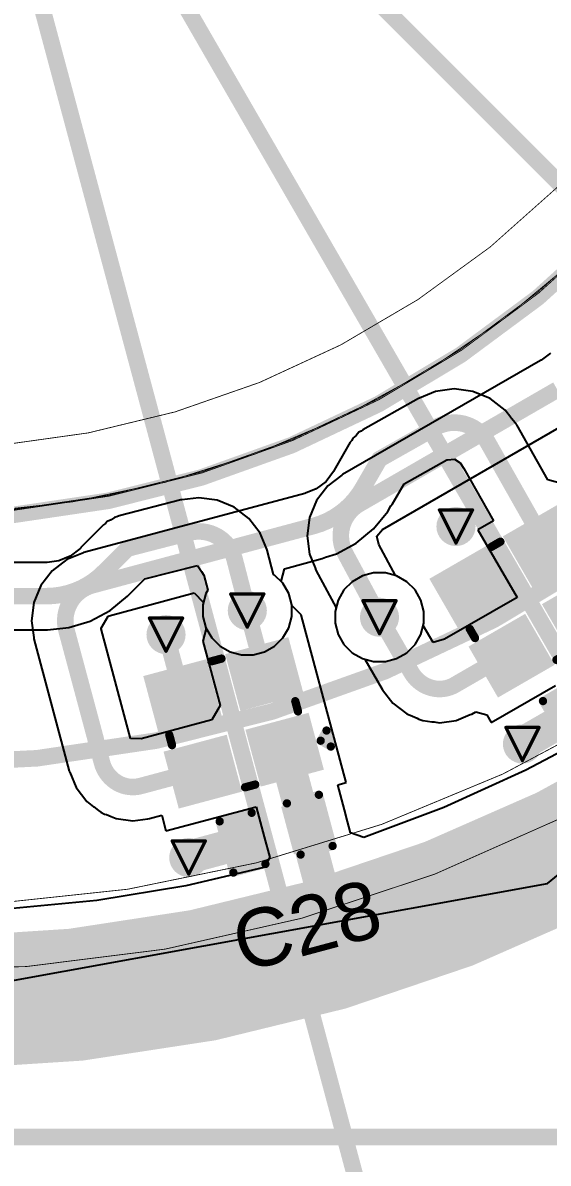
# Model space of a CAD drawing. Header units: inches. Extents: x -18 to 217, y -14 to 159.
# Drawn here: x 37.43 to 45.48, y -5.4 to 12.09 of the extents above; entities that cross this region are included whole.
import ezdxf

# ---------------------------------------------------------------- set-up
doc = ezdxf.new("R2010")
doc.units = ezdxf.units.IN
for name, color, linetype in [('Bottom Layer', 5, 'Continuous'), ('Dimension', 6, 'Continuous'), ('Drill Drawing', 1, 'Continuous'), ('Fabrication', 76, 'Continuous'), ('Mechanical 4', 56, 'Continuous'), ('Top Layer', 1, 'Continuous'), ('Top Overlay', 2, 'Continuous'), ('Top Paste', 8, 'Continuous'), ('Top Solder', 216, 'Continuous'), ('Via Holes', 16, 'Continuous')]:
    doc.layers.add(name, color=color, linetype=linetype)
doc.styles.add('Arial', font='', dxfattribs={"height": 0.2})
doc.styles.get('Arial').set_extended_font_data('Arial')

# ---------------------------------------------------------------- blocks, each defined once
blk = doc.blocks.new('C___0402_30')
at = {"layer": 'Top Layer'}
for points in [[(-0.6985050799999999, -0.31749746), (-0.6985050799999999, 0.31750254), (-0.2413050799999999, 0.31750254), (-0.24130508, -0.31749746)], [(0.24129746, -0.3175), (0.24129746, 0.3175), (0.69849746, 0.3175), (0.69849746, -0.3175)]]:
    blk.add_hatch(color=1, dxfattribs=at).paths.add_polyline_path(points)
at = {"layer": 'Top Paste'}
for points in [[(-0.6985050799999999, -0.31749746), (-0.6985050799999999, 0.31750254), (-0.2413050799999999, 0.31750254), (-0.24130508, -0.31749746)], [(0.24129746, -0.3175), (0.24129746, 0.3175), (0.69849746, 0.3175), (0.69849746, -0.3175)]]:
    blk.add_hatch(color=8, dxfattribs=at).paths.add_polyline_path(points)
at = {"layer": 'Top Solder'}
for points in [[(-0.75850496, -0.37749734), (-0.75850496, 0.37750242), (-0.1813051999999999, 0.37750242), (-0.1813052, -0.37749734)], [(0.18129758, -0.37749988), (0.18129758, 0.37749988), (0.7584973399999999, 0.37749988), (0.7584973399999999, -0.37749988)]]:
    blk.add_hatch(color=216, dxfattribs=at).paths.add_polyline_path(points)
at = {"layer": 'Top Overlay', "const_width": 0.127}
for points in [[(-0.7874050799999999, 0.40640508), (-0.27940508, 0.40640254)], [(-0.7874050799999999, 0.40640508), (-0.7874050799999999, -0.40640254)], [(0.27939746, 0.40640254), (0.78739746, 0.4064)], [(0.78739746, 0.4064), (0.78739492, -0.4064)], [(-0.7874050799999999, -0.40640254), (-0.2794, -0.40640254)], [(0.27940254, -0.4064), (0.78739492, -0.4064)]]:
    blk.add_lwpolyline(points, dxfattribs=at)
at = {"layer": 'Top Overlay', "const_width": 0.0635}
for points in [[(-0.8191550799999999, 0.40640508, 1), (-0.75565508, 0.40640508, 1)], [(-0.8191550799999999, 0.40640508, 1), (-0.75565508, 0.40640508, 1)], [(-0.31115508, 0.40640254, 1), (-0.24765508, 0.40640254, 1)], [(0.24764746, 0.40640254, 1), (0.31114746, 0.40640254, 1)], [(0.7556474599999999, 0.4064, 1), (0.8191474599999999, 0.4064, 1)], [(0.7556474599999999, 0.4064, 1), (0.8191474599999999, 0.4064, 1)], [(-0.8191550799999999, -0.40640254, 1), (-0.75565508, -0.40640254, 1)], [(-0.8191550799999999, -0.40640254, 1), (-0.75565508, -0.40640254, 1)], [(-0.31115, -0.40640254, 1), (-0.24765, -0.40640254, 1)], [(0.24765254, -0.4064, 1), (0.31115254, -0.4064, 1)], [(0.7556449199999999, -0.4064, 1), (0.81914492, -0.4064, 1)], [(0.7556449199999999, -0.4064, 1), (0.81914492, -0.4064, 1)]]:
    blk.add_lwpolyline(points, format="xyb", close=True, dxfattribs=at)
blk = doc.blocks.new('SK6812_EC20_31')
at = {"layer": 'Top Layer'}
for points in [[(-1.04999917, 0.95000191), (-0.24999823, 0.95000191), (-0.24999823, 0.25000077), (-1.04999917, 0.25000077)], [(0.25000077, 0.95000191), (1.05000171, 0.95000191), (1.05000171, 0.25000077), (0.25000077, 0.25000077)], [(-1.04999917, -0.24999823), (-0.24999823, -0.24999823), (-0.24999823, -0.9499993699999999), (-1.04999917, -0.9499993699999999)], [(0.24999823, -0.24999823), (1.04999917, -0.24999823), (1.04999917, -0.9499993699999999), (0.24999823, -0.9499993699999999)]]:
    blk.add_hatch(color=1, dxfattribs=at).paths.add_polyline_path(points)
at = {"layer": 'Top Paste'}
for points in [[(-1.04999917, 0.95000191), (-0.24999823, 0.95000191), (-0.24999823, 0.25000077), (-1.04999917, 0.25000077)], [(0.25000077, 0.95000191), (1.05000171, 0.95000191), (1.05000171, 0.25000077), (0.25000077, 0.25000077)], [(-1.04999917, -0.24999823), (-0.24999823, -0.24999823), (-0.24999823, -0.9499993699999999), (-1.04999917, -0.9499993699999999)], [(0.24999823, -0.24999823), (1.04999917, -0.24999823), (1.04999917, -0.9499993699999999), (0.24999823, -0.9499993699999999)]]:
    blk.add_hatch(color=8, dxfattribs=at).paths.add_polyline_path(points)
at = {"layer": 'Top Solder'}
for points in [[(-1.15159917, 1.05160191), (-0.14839823, 1.05160191), (-0.14839823, 0.14840077), (-1.15159917, 0.14840077)], [(0.14840077, 1.05160191), (1.15160171, 1.05160191), (1.15160171, 0.14840077), (0.14840077, 0.14840077)], [(-1.15159917, -0.14839823), (-0.14839823, -0.14839823), (-0.14839823, -1.05159937), (-1.15159917, -1.05159937)], [(0.14839823, -0.14839823), (1.15159917, -0.14839823), (1.15159917, -1.05159937), (0.14839823, -1.05159937)]]:
    blk.add_hatch(color=216, dxfattribs=at).paths.add_polyline_path(points)
at = {"layer": 'Top Overlay', "const_width": 0.127}
for points in [[(-0.085598, 1.00000054), (0.0762, 1.00000562)], [(-0.99999546, 0.0762), (-1.00000054, -0.08560054)], [(0.999998, 0.0762), (0.999998, -0.08560308)], [(1.2192, -0.6096), (1.3462, -0.4826)], [(1.3462, -0.4826), (1.3462, -0.73660254)], [(1.2192, -0.6096), (1.3462, -0.73660254)], [(-0.08560308, -0.999998), (0.0762, -0.999998)]]:
    blk.add_lwpolyline(points, dxfattribs=at)
at = {"layer": 'Top Overlay', "const_width": 0.0635}
for points in [[(-0.117348, 1.00000054, 1), (-0.053848, 1.00000054, 1)], [(0.04445, 1.00000562, 1), (0.10795, 1.00000562, 1)], [(-1.03174546, 0.0762, 1), (-0.9682454599999999, 0.0762, 1)], [(0.968248, 0.0762, 1), (1.031748, 0.0762, 1)], [(-1.03175054, -0.08560054, 1), (-0.9682505399999999, -0.08560054, 1)], [(0.968248, -0.08560308, 1), (1.031748, -0.08560308, 1)], [(1.31445, -0.4826, 1), (1.37795, -0.4826, 1)], [(1.31445, -0.4826, 1), (1.37795, -0.4826, 1)], [(1.18745, -0.6096, 1), (1.25095, -0.6096, 1)], [(1.18745, -0.6096, 1), (1.25095, -0.6096, 1)], [(1.31445, -0.73660254, 1), (1.37795, -0.73660254, 1)], [(1.31445, -0.73660254, 1), (1.37795, -0.73660254, 1)], [(-0.11735308, -0.999998, 1), (-0.05385308, -0.999998, 1)], [(0.04445, -0.999998, 1), (0.10795, -0.999998, 1)]]:
    blk.add_lwpolyline(points, format="xyb", close=True, dxfattribs=at)
blk = doc.blocks.new('C___0402_32')
at = {"layer": 'Top Layer'}
for points in [[(-0.6985050799999999, -0.31749746), (-0.6985050799999999, 0.31750254), (-0.2413050799999999, 0.31750254), (-0.24130508, -0.31749746)], [(0.24129746, -0.31750254), (0.24129746, 0.31749746), (0.69849746, 0.31749746), (0.69849746, -0.31750254)]]:
    blk.add_hatch(color=1, dxfattribs=at).paths.add_polyline_path(points)
at = {"layer": 'Top Paste'}
for points in [[(-0.6985050799999999, -0.31749746), (-0.6985050799999999, 0.31750254), (-0.2413050799999999, 0.31750254), (-0.24130508, -0.31749746)], [(0.24129746, -0.31750254), (0.24129746, 0.31749746), (0.69849746, 0.31749746), (0.69849746, -0.31750254)]]:
    blk.add_hatch(color=8, dxfattribs=at).paths.add_polyline_path(points)
at = {"layer": 'Top Solder'}
for points in [[(-0.75850496, -0.37749734), (-0.75850496, 0.37750242), (-0.1813051999999999, 0.37750242), (-0.1813052, -0.37749734)], [(0.18129758, -0.37750242), (0.18129758, 0.37749734), (0.7584973399999999, 0.37749734), (0.7584973399999999, -0.37750242)]]:
    blk.add_hatch(color=216, dxfattribs=at).paths.add_polyline_path(points)
at = {"layer": 'Top Overlay', "const_width": 0.127}
for points in [[(-0.7874050799999999, 0.40640508), (-0.27940762, 0.40640508)], [(-0.7874050799999999, 0.40640508), (-0.7874050799999999, -0.40640254)], [(0.2794, 0.40640254), (0.78739746, 0.4064)], [(0.78739746, 0.4064), (0.78739492, -0.4064)], [(-0.7874050799999999, -0.40640254), (-0.27940254, -0.40640254)], [(0.27940254, -0.40640254), (0.78739492, -0.4064)]]:
    blk.add_lwpolyline(points, dxfattribs=at)
at = {"layer": 'Top Overlay', "const_width": 0.0635}
for points in [[(-0.8191550799999999, 0.40640508, 1), (-0.75565508, 0.40640508, 1)], [(-0.8191550799999999, 0.40640508, 1), (-0.75565508, 0.40640508, 1)], [(-0.31115762, 0.40640508, 1), (-0.24765762, 0.40640508, 1)], [(0.24765, 0.40640254, 1), (0.31115, 0.40640254, 1)], [(0.7556474599999999, 0.4064, 1), (0.8191474599999999, 0.4064, 1)], [(0.7556474599999999, 0.4064, 1), (0.8191474599999999, 0.4064, 1)], [(-0.8191550799999999, -0.40640254, 1), (-0.75565508, -0.40640254, 1)], [(-0.8191550799999999, -0.40640254, 1), (-0.75565508, -0.40640254, 1)], [(-0.31115254, -0.40640254, 1), (-0.24765254, -0.40640254, 1)], [(0.24765254, -0.40640254, 1), (0.31115254, -0.40640254, 1)], [(0.7556449199999999, -0.4064, 1), (0.81914492, -0.4064, 1)], [(0.7556449199999999, -0.4064, 1), (0.81914492, -0.4064, 1)]]:
    blk.add_lwpolyline(points, format="xyb", close=True, dxfattribs=at)
blk = doc.blocks.new('SK6812_EC20_33')
at = {"layer": 'Top Layer'}
for points in [[(-1.04999917, 0.95000191), (-0.24999823, 0.95000191), (-0.24999823, 0.25000077), (-1.04999917, 0.25000077)], [(0.25000077, 0.9499993699999999), (1.05000171, 0.9499993699999999), (1.05000171, 0.24999823), (0.25000077, 0.24999823)], [(-1.04999917, -0.24999823), (-0.24999823, -0.24999823), (-0.24999823, -0.9499993699999999), (-1.04999917, -0.9499993699999999)], [(0.25000077, -0.24999823), (1.05000171, -0.24999823), (1.05000171, -0.9499993699999999), (0.25000077, -0.9499993699999999)]]:
    blk.add_hatch(color=1, dxfattribs=at).paths.add_polyline_path(points)
at = {"layer": 'Top Paste'}
for points in [[(-1.04999917, 0.95000191), (-0.24999823, 0.95000191), (-0.24999823, 0.25000077), (-1.04999917, 0.25000077)], [(0.25000077, 0.9499993699999999), (1.05000171, 0.9499993699999999), (1.05000171, 0.24999823), (0.25000077, 0.24999823)], [(-1.04999917, -0.24999823), (-0.24999823, -0.24999823), (-0.24999823, -0.9499993699999999), (-1.04999917, -0.9499993699999999)], [(0.25000077, -0.24999823), (1.05000171, -0.24999823), (1.05000171, -0.9499993699999999), (0.25000077, -0.9499993699999999)]]:
    blk.add_hatch(color=8, dxfattribs=at).paths.add_polyline_path(points)
at = {"layer": 'Top Solder'}
for points in [[(-1.15159917, 1.05160191), (-0.14839823, 1.05160191), (-0.14839823, 0.14840077), (-1.15159917, 0.14840077)], [(0.14840077, 1.05159937), (1.15160171, 1.05159937), (1.15160171, 0.14839823), (0.14840077, 0.14839823)], [(-1.15159917, -0.14839823), (-0.14839823, -0.14839823), (-0.14839823, -1.05159937), (-1.15159917, -1.05159937)], [(0.14840077, -0.14839823), (1.15160171, -0.14839823), (1.15160171, -1.05159937), (0.14840077, -1.05159937)]]:
    blk.add_hatch(color=216, dxfattribs=at).paths.add_polyline_path(points)
at = {"layer": 'Top Overlay', "const_width": 0.127}
for points in [[(-0.085598, 1.00000054), (0.0762, 1.00000054)], [(-0.999998, 0.0762), (-0.999998, -0.08560054)], [(0.999998, 0.0762), (0.999998, -0.08560054)], [(1.2192, -0.6096), (1.3462, -0.4826)], [(1.3462, -0.4826), (1.34619746, -0.7366)], [(1.2192, -0.6096), (1.34619746, -0.7366)], [(-0.08560054, -0.999998), (0.0762, -0.999998)]]:
    blk.add_lwpolyline(points, dxfattribs=at)
at = {"layer": 'Top Overlay', "const_width": 0.0635}
for points in [[(-0.117348, 1.00000054, 1), (-0.053848, 1.00000054, 1)], [(0.04445, 1.00000054, 1), (0.10795, 1.00000054, 1)], [(-1.031748, 0.0762, 1), (-0.968248, 0.0762, 1)], [(0.968248, 0.0762, 1), (1.031748, 0.0762, 1)], [(-1.031748, -0.08560054, 1), (-0.968248, -0.08560054, 1)], [(0.968248, -0.08560054, 1), (1.031748, -0.08560054, 1)], [(1.31445, -0.4826, 1), (1.37795, -0.4826, 1)], [(1.31445, -0.4826, 1), (1.37795, -0.4826, 1)], [(1.18745, -0.6096, 1), (1.25095, -0.6096, 1)], [(1.18745, -0.6096, 1), (1.25095, -0.6096, 1)], [(1.31444746, -0.7366, 1), (1.37794746, -0.7366, 1)], [(1.31444746, -0.7366, 1), (1.37794746, -0.7366, 1)], [(-0.11735054, -0.999998, 1), (-0.05385054, -0.999998, 1)], [(0.04445, -0.999998, 1), (0.10795, -0.999998, 1)]]:
    blk.add_lwpolyline(points, format="xyb", close=True, dxfattribs=at)

msp = doc.modelspace()

# ---------------------------------------------------------------- hatches: boundary and pattern name
at = {"layer": 'Bottom Layer'}
h = msp.add_hatch(color=5, dxfattribs=at)
edge = h.paths.add_edge_path()
edge.add_arc((44.0706383, 4.36165752), 0.2999994, 0, 360)
h = msp.add_hatch(color=5, dxfattribs=at)
edge = h.paths.add_edge_path()
edge.add_arc((40.87155148, 3.07203856), 0.2999994, 0, 360)
h = msp.add_hatch(color=5, dxfattribs=at)
edge = h.paths.add_edge_path()
edge.add_arc((42.89825558, 2.9701871), 0.2999994, 0, 360)
h = msp.add_hatch(color=5, dxfattribs=at)
edge = h.paths.add_edge_path()
edge.add_arc((39.62541224, 2.70336518), 0.2999994, 0, 360)
h = msp.add_hatch(color=5, dxfattribs=at)
edge = h.paths.add_edge_path()
edge.add_arc((45.08972694, 1.02600252), 0.2999994, 0, 360)
h = msp.add_hatch(color=5, dxfattribs=at)
edge = h.paths.add_edge_path()
edge.add_arc((39.9739739, -0.71508874), 0.2999994, 0, 360)
at = {"layer": 'Top Layer'}
h = msp.add_hatch(color=1, dxfattribs=at)
edge = h.paths.add_edge_path()
edge.add_arc((44.0706383, 4.36165752), 0.2999994, 0, 360)
h = msp.add_hatch(color=1, dxfattribs=at)
edge = h.paths.add_edge_path()
edge.add_arc((40.87155148, 3.07203856), 0.2999994, 0, 360)
h = msp.add_hatch(color=1, dxfattribs=at)
edge = h.paths.add_edge_path()
edge.add_arc((42.89825558, 2.9701871), 0.2999994, 0, 360)
h = msp.add_hatch(color=1, dxfattribs=at)
edge = h.paths.add_edge_path()
edge.add_arc((39.62541224, 2.70336518), 0.2999994, 0, 360)
h = msp.add_hatch(color=1, dxfattribs=at)
edge = h.paths.add_edge_path()
edge.add_arc((45.08972694, 1.02600252), 0.2999994, 0, 360)
h = msp.add_hatch(color=1, dxfattribs=at)
edge = h.paths.add_edge_path()
edge.add_arc((39.9739739, -0.71508874), 0.2999994, 0, 360)
at = {"layer": 'Via Holes'}
h = msp.add_hatch(color=7, dxfattribs=at)
edge = h.paths.add_edge_path()
edge.add_arc((44.0706383, 4.36165752), 0.1499997, 0, 360)
h = msp.add_hatch(color=7, dxfattribs=at)
edge = h.paths.add_edge_path()
edge.add_arc((40.87155148, 3.07203856), 0.1499997, 0, 360)
h = msp.add_hatch(color=7, dxfattribs=at)
edge = h.paths.add_edge_path()
edge.add_arc((42.89825558, 2.9701871), 0.1499997, 0, 360)
h = msp.add_hatch(color=7, dxfattribs=at)
edge = h.paths.add_edge_path()
edge.add_arc((39.62541224, 2.70336518), 0.1499997, 0, 360)
h = msp.add_hatch(color=7, dxfattribs=at)
edge = h.paths.add_edge_path()
edge.add_arc((45.08972694, 1.02600252), 0.1499997, 0, 360)
h = msp.add_hatch(color=7, dxfattribs=at)
edge = h.paths.add_edge_path()
edge.add_arc((39.9739739, -0.71508874), 0.1499997, 0, 360)

# ---------------------------------------------------------------- linework, layer by layer
at = {"layer": 'Bottom Layer'}
for p, q in [((45.51755945999999, 7.021639499999999), (45.37564458, 6.912742079999999)), ((45.36554808, 6.909315619999999), (42.32976802, 5.15661402)), ((45.37564458, 6.912742079999999), (45.36554808, 6.909315619999999)), ((42.94497887999999, 4.31564796), (45.8834998, 6.01219778)), ((42.32313353999999, 5.150794879999999), (42.10492976, 4.983360619999999)), ((42.32976802, 5.15661402), (42.32313353999999, 5.150794879999999)), ((42.10492976, 4.983360619999999), (41.93266696, 4.758865259999999)), ((39.85135032, 4.768603619999999), (38.90541876, 4.5245274)), ((39.86958243999999, 4.76962978), (39.85135032, 4.768603619999999)), ((40.12698096, 4.80351592), (39.86958243999999, 4.76962978)), ((40.40781098, 4.76654368), (40.12698096, 4.80351592)), ((40.66949956, 4.65814918), (40.40781098, 4.76654368)), ((41.93266696, 4.758865259999999), (41.82437659999999, 4.49743322)), ((40.89422098, 4.4857162), (40.66949956, 4.65814918)), ((38.66858154, 4.389252079999999), (38.31862796, 4.039303579999999)), ((38.69898534, 4.409567), (38.66858154, 4.389252079999999)), ((38.72334394, 4.43682882), (38.69898534, 4.409567)), ((38.782244, 4.46519808), (38.72334394, 4.43682882)), ((38.83661778, 4.50153024), (38.782244, 4.46519808)), ((38.87248511999999, 4.5086651), (38.83661778, 4.50153024)), ((38.90541876, 4.5245274), (38.87248511999999, 4.5086651)), ((41.06665396, 4.26099478), (40.89422098, 4.4857162)), ((41.82437659999999, 4.49743322), (41.78744245999999, 4.2168826)), ((41.16959762, 4.01246594), (41.06665396, 4.26099478)), ((41.78744245999999, 4.2168826), (41.82437659999999, 3.936331979999999)), ((42.85805246, 4.21286432), (42.94497887999999, 4.31564796)), ((42.8857029, 4.08780996), (42.85805246, 4.21286432)), ((38.31263355999999, 4.0303323), (38.30534884, 4.02083778)), ((38.31862796, 4.039303579999999), (38.31263355999999, 4.0303323)), ((43.14258834, 3.609741319999999), (42.8857029, 4.08780996)), ((38.15507228, 3.90552686), (37.98007389999999, 3.83304034)), ((38.30534884, 4.02083778), (38.15507228, 3.90552686)), ((41.17503068, 4.00120104), (41.16959762, 4.01246594)), ((41.2717234, 3.62735114), (41.17503068, 4.00120104)), ((41.82437659999999, 3.936331979999999), (41.91171704, 3.7254815)), ((37.79226884, 3.811778), (34.28684786, 3.81177546)), ((37.80274379999999, 3.8096952), (37.79226884, 3.811778)), ((37.98007389999999, 3.83304034), (37.80274379999999, 3.8096952)), ((39.30111265999999, 3.55679502), (40.11016108, 3.76555254)), ((40.11016108, 3.76555254), (40.17122522, 3.67083086)), ((41.91171704, 3.7254815), (41.92135887999999, 3.69394486)), ((41.92135887999999, 3.69394486), (42.2321736, 3.1155132)), ((39.05111824, 3.30680314), (39.30111265999999, 3.55679502)), ((40.17122522, 3.67083086), (40.20491578, 3.6150423)), ((40.20491578, 3.6150423), (40.26486994, 3.383234279999999)), ((41.28969644, 3.616975239999999), (41.2717234, 3.62735114)), ((41.41648816, 3.49018352), (41.28969644, 3.616975239999999)), ((43.16111255999999, 3.60477816), (43.14258834, 3.609741319999999)), ((43.31640054, 3.51512378), (43.16111255999999, 3.60477816)), ((43.44319226, 3.388332059999999), (43.31640054, 3.51512378)), ((40.23696042, 3.33489554), (40.19055208, 3.16169294)), ((40.26486994, 3.383234279999999), (40.23696042, 3.33489554)), ((41.50614254, 3.33489554), (41.41648816, 3.49018352)), ((41.55255088, 3.16169294), (41.50614254, 3.33489554)), ((43.53284664, 3.23304408), (43.44319226, 3.388332059999999)), ((38.7681597, 3.07339746), (39.03434153999999, 3.29184508)), ((39.03434153999999, 3.29184508), (39.04115127999999, 3.30014326)), ((39.04115127999999, 3.30014326), (39.05111824, 3.30680314)), ((40.19055208, 3.16169294), (40.19055208, 2.98238418)), ((41.55255088, 2.98238418), (41.55255088, 3.16169294)), ((43.57925498, 3.05984148), (43.53284664, 3.23304408)), ((38.4644773, 2.91107368), (38.7681597, 3.07339746)), ((40.19055208, 2.98238418), (40.23696042, 2.80918158)), ((41.50614254, 2.80918158), (41.55255088, 2.98238418)), ((42.2321736, 3.1155132), (42.21725618, 3.05984148)), ((42.21725618, 3.05984148), (42.21725618, 2.88053272)), ((43.57925498, 2.88053272), (43.57925498, 3.05984148)), ((37.80711006, 2.77882604), (38.13496056, 2.81111706)), ((38.13496056, 2.81111706), (38.4644773, 2.91107368)), ((40.23696042, 2.80918158), (40.32661479999999, 2.6538936)), ((41.41648816, 2.6538936), (41.50614254, 2.80918158)), ((42.21725618, 2.88053272), (42.26366452, 2.70733012)), ((43.53284664, 2.70733012), (43.57925498, 2.88053272)), ((34.39836656, 2.77587202), (37.79225868, 2.77587456)), ((37.79225868, 2.77587456), (37.79227138, 2.77587202)), ((37.79227138, 2.77587456), (37.80711006, 2.77882604)), ((37.79227138, 2.77587202), (37.79227138, 2.77587456)), ((40.32661479999999, 2.6538936), (40.45340651999999, 2.52710188)), ((41.28969644, 2.52710188), (41.41648816, 2.6538936)), ((42.26366452, 2.70733012), (42.3533189, 2.55204214)), ((43.44319226, 2.55204214), (43.53284664, 2.70733012)), ((40.45340651999999, 2.52710188), (40.6086945, 2.4374475)), ((41.13440846, 2.4374475), (41.28969644, 2.52710188)), ((42.3533189, 2.55204214), (42.48011062, 2.42525042)), ((43.31640054, 2.42525042), (43.44319226, 2.55204214)), ((40.6086945, 2.4374475), (40.7818971, 2.39103916)), ((40.7818971, 2.39103916), (40.96120586, 2.39103916)), ((40.96120586, 2.39103916), (41.13440846, 2.4374475)), ((42.48011062, 2.42525042), (42.63539859999999, 2.33559604)), ((42.63539859999999, 2.33559604), (42.8086012, 2.2891877)), ((42.8086012, 2.2891877), (42.98790996, 2.2891877)), ((42.98790996, 2.2891877), (43.16111255999999, 2.33559604)), ((43.16111255999999, 2.33559604), (43.31640054, 2.42525042))]:
    msp.add_line(p, q, dxfattribs=at)
at = {"layer": 'Bottom Layer', "const_width": 0.254}
for points in [[(42.58874388, 4.7080551), (45.62452394, 6.460756699999999)], [(39.03482667999999, 4.02300186), (39.9807557, 4.26707808)], [(38.6848731, 3.67305336), (39.03482667999999, 4.02300186)], [(42.37761399999999, 3.9391082), (42.89825558, 2.9701871)], [(40.67357879999999, 3.8715061), (40.8798014, 3.07417216)], [(34.28684786, 3.29382374), (37.79226884, 3.29382628)]]:
    msp.add_lwpolyline(points, dxfattribs=at)
for points in [[(42.37749969999999, 3.93904216, -0.4113535420624391), (42.58875404, 4.70805002)], [(39.9807557, 4.26707808, -0.4105589686091917), (40.67371342, 3.8715442)], [(38.68488072, 3.67305336, -0.2036222772454965), (37.79227392, 3.29382374)]]:
    msp.add_lwpolyline(points, format="xyb", dxfattribs=at)
at = {"layer": 'Bottom Layer', "const_width": 0.127}
for points in [[(42.52524388, 4.7080551, 1), (42.65224388, 4.7080551, 1)], [(42.52525404, 4.70805002, 1), (42.65225404, 4.70805002, 1)], [(39.9172557, 4.26707808, 1), (40.04425569999999, 4.26707808, 1)], [(39.9172557, 4.26707808, 1), (40.04425569999999, 4.26707808, 1)], [(38.97132668, 4.02300186, 1), (39.09832667999999, 4.02300186, 1)], [(38.97132668, 4.02300186, 1), (39.09832667999999, 4.02300186, 1)], [(42.3139997, 3.93904216, 1), (42.4409997, 3.93904216, 1)], [(42.314114, 3.9391082, 1), (42.44111399999999, 3.9391082, 1)], [(40.6100788, 3.8715061, 1), (40.7370788, 3.8715061, 1)], [(40.61021341999999, 3.8715442, 1), (40.73721342, 3.8715442, 1)], [(38.62137309999999, 3.67305336, 1), (38.74837309999999, 3.67305336, 1)], [(38.62138072, 3.67305336, 1), (38.74838072, 3.67305336, 1)], [(37.72876883999999, 3.29382628, 1), (37.85576884, 3.29382628, 1)], [(37.72877392, 3.29382374, 1), (37.85577392, 3.29382374, 1)], [(40.81630139999999, 3.07417216, 1), (40.9433014, 3.07417216, 1)], [(42.83475558, 2.9701871, 1), (42.96175558, 2.9701871, 1)]]:
    msp.add_lwpolyline(points, format="xyb", close=True, dxfattribs=at)
at = {"layer": 'Dimension', "const_width": 0.254}
for points in [[(28.9792664, 44.95406808), (42.67583794, -6.1596397)], [(21.81726142, 43.70361338), (50.06727604, -5.226812)], [(17.94394176, 37.3357267), (55.3623734, -0.08175752)]]:
    msp.add_lwpolyline(points, dxfattribs=at)
for points in [[(58.31000022, 19.46699942, 1), (13.30999878, 19.46699942, 1)], [(54.56033537999999, 19.46692576, 1), (17.06033418, 19.46692576, 1)]]:
    msp.add_lwpolyline(points, format="xyb", close=True, dxfattribs=at)
at = {"layer": 'Drill Drawing', "const_width": 0.0508}
for points in [[(43.8166383, 4.61565752), (44.3246383, 4.61565752)], [(43.8166383, 4.61565752), (44.0706383, 4.10765752)], [(44.0706383, 4.10765752), (44.3246383, 4.61565752)], [(40.61755148, 3.32603856), (41.12555147999999, 3.32603856)], [(40.61755148, 3.32603856), (40.87155148, 2.81803856)], [(40.87155148, 2.81803856), (41.12555147999999, 3.32603856)], [(42.64425557999999, 3.2241871), (43.15225557999999, 3.2241871)], [(42.64425557999999, 3.2241871), (42.89825558, 2.7161871)], [(42.89825558, 2.7161871), (43.15225557999999, 3.2241871)], [(39.37141224, 2.95736518), (39.87941224, 2.95736518)], [(39.37141224, 2.95736518), (39.62541224, 2.44936518)], [(39.62541224, 2.44936518), (39.87941224, 2.95736518)], [(44.83572693999999, 1.28000252), (45.34372694, 1.28000252)], [(44.83572693999999, 1.28000252), (45.08972694, 0.7720025199999999)], [(45.08972694, 0.7720025199999999), (45.34372694, 1.28000252)], [(39.7199739, -0.4610887399999999), (40.22797389999999, -0.4610887399999999)], [(39.7199739, -0.4610887399999999), (39.9739739, -0.96908874)], [(39.9739739, -0.96908874), (40.22797389999999, -0.4610887399999999)]]:
    msp.add_lwpolyline(points, dxfattribs=at)
at = {"layer": 'Drill Drawing', "const_width": 0.0254}
for points in [[(43.8039383, 4.61565752, 1), (43.8293383, 4.61565752, 1)], [(43.8039383, 4.61565752, 1), (43.8293383, 4.61565752, 1)], [(44.3119383, 4.61565752, 1), (44.3373383, 4.61565752, 1)], [(44.3119383, 4.61565752, 1), (44.3373383, 4.61565752, 1)], [(44.0579383, 4.10765752, 1), (44.08333829999999, 4.10765752, 1)], [(44.0579383, 4.10765752, 1), (44.08333829999999, 4.10765752, 1)], [(40.60485147999999, 3.32603856, 1), (40.63025148, 3.32603856, 1)], [(40.60485147999999, 3.32603856, 1), (40.63025148, 3.32603856, 1)], [(41.11285148, 3.32603856, 1), (41.13825148, 3.32603856, 1)], [(41.11285148, 3.32603856, 1), (41.13825148, 3.32603856, 1)], [(42.63155558, 3.2241871, 1), (42.65695558, 3.2241871, 1)], [(42.63155558, 3.2241871, 1), (42.65695558, 3.2241871, 1)], [(43.13955558, 3.2241871, 1), (43.16495558, 3.2241871, 1)], [(43.13955558, 3.2241871, 1), (43.16495558, 3.2241871, 1)], [(39.35871224, 2.95736518, 1), (39.38411224, 2.95736518, 1)], [(39.35871224, 2.95736518, 1), (39.38411224, 2.95736518, 1)], [(39.86671224, 2.95736518, 1), (39.89211224, 2.95736518, 1)], [(39.86671224, 2.95736518, 1), (39.89211224, 2.95736518, 1)], [(40.85885148, 2.81803856, 1), (40.88425148, 2.81803856, 1)], [(40.85885148, 2.81803856, 1), (40.88425148, 2.81803856, 1)], [(42.88555557999999, 2.7161871, 1), (42.91095558, 2.7161871, 1)], [(42.88555557999999, 2.7161871, 1), (42.91095558, 2.7161871, 1)], [(39.61271223999999, 2.44936518, 1), (39.63811224, 2.44936518, 1)], [(39.61271223999999, 2.44936518, 1), (39.63811224, 2.44936518, 1)], [(44.82302694, 1.28000252, 1), (44.84842694, 1.28000252, 1)], [(44.82302694, 1.28000252, 1), (44.84842694, 1.28000252, 1)], [(45.33102694, 1.28000252, 1), (45.35642694, 1.28000252, 1)], [(45.33102694, 1.28000252, 1), (45.35642694, 1.28000252, 1)], [(45.07702694, 0.7720025199999999, 1), (45.10242693999999, 0.7720025199999999, 1)], [(45.07702694, 0.7720025199999999, 1), (45.10242693999999, 0.7720025199999999, 1)], [(39.7072739, -0.4610887399999999, 1), (39.73267389999999, -0.4610887399999999, 1)], [(39.7072739, -0.4610887399999999, 1), (39.73267389999999, -0.4610887399999999, 1)], [(40.2152739, -0.4610887399999999, 1), (40.2406739, -0.4610887399999999, 1)], [(40.2152739, -0.4610887399999999, 1), (40.2406739, -0.4610887399999999, 1)], [(39.9612739, -0.96908874, 1), (39.98667389999999, -0.96908874, 1)], [(39.9612739, -0.96908874, 1), (39.98667389999999, -0.96908874, 1)]]:
    msp.add_lwpolyline(points, format="xyb", close=True, dxfattribs=at)
at = {"layer": 'Fabrication', "const_width": 0.0127}
for points in [[(53.19354867999999, 31.33267292, -1.167099627659095), (15.6750893, 13.58702642)], [(53.19354867999999, 31.33267292, -1.167099627659095), (15.6750893, 13.58702642)], [(53.19354867999999, 31.33267292, -1.167099627659095), (15.6750893, 13.58702642)], [(53.19354867999999, 31.33267292, -1.167099627659095), (15.6750893, 13.58702642)], [(54.51114574, 31.13829434, -1.205705075990638), (14.17744688, 15.54997652)], [(54.51114574, 31.13829434, -1.205705075990638), (14.17744688, 15.54997652)], [(46.06760662, 30.49484122, -1.25098555056393), (21.84603454, 14.07376662)], [(46.06760662, 30.49484122, -1.25098555056393), (21.84603454, 14.07376662)], [(46.06760662, 30.49484122, -1.25098555056393), (21.84603454, 14.07376662)], [(46.06760662, 30.49484122, -1.25098555056393), (21.84603454, 14.07376662)], [(44.83044628, 30.25690164, -1.342702750343207), (22.3943037, 15.54997652)]]:
    msp.add_lwpolyline(points, format="xyb", dxfattribs=at)
at = {"layer": 'Mechanical 4', "const_width": 0.0127}
for points in [[(50.81100582, 19.54995328, 1), (20.81100486, 19.54995328, 1)], [(50.81100582, 19.54995328, 1), (20.81100486, 19.54995328, 1)], [(50.81100582, 19.54995328, 1), (20.81100486, 19.54995328, 1)], [(50.81100582, 19.54995328, 1), (20.81100486, 19.54995328, 1)], [(50.8248031, 19.53848518, 1), (20.82480214, 19.53848518, 1)], [(50.8248031, 19.53848518, 1), (20.82480214, 19.53848518, 1)], [(50.8248031, 19.53848518, 1), (20.82480214, 19.53848518, 1)], [(50.8248031, 19.53848518, 1), (20.82480214, 19.53848518, 1)]]:
    msp.add_lwpolyline(points, format="xyb", close=True, dxfattribs=at)
at = {"layer": 'Top Layer'}
for p, q in [((44.04321646, 6.47208256), (43.75676034, 6.434371179999999)), ((44.32967258, 6.434371179999999), (44.04321646, 6.47208256)), ((43.49441898, 6.3269876), (42.64388982, 5.8463942)), ((43.50951674, 6.33195584), (43.49441898, 6.3269876)), ((43.75676034, 6.434371179999999), (43.50951674, 6.33195584)), ((44.59660626, 6.32380244), (44.32967258, 6.434371179999999)), ((44.82582856, 6.14791506), (44.59660626, 6.32380244)), ((44.91248574, 6.034981579999999), (44.82582856, 6.14791506)), ((44.91608492, 6.032576199999999), (44.91248574, 6.034981579999999)), ((44.927901, 6.01489018), (44.91608492, 6.032576199999999)), ((44.97301902, 5.95609426), (44.927901, 6.01489018)), ((44.99390036, 5.93294724), (44.97301902, 5.95609426)), ((42.58338448, 5.80637142), (42.54027051999999, 5.757207179999999)), ((42.61618096, 5.822543599999999), (42.58338448, 5.80637142)), ((42.64388982, 5.8463942), (42.61618096, 5.822543599999999)), ((44.99471316, 5.931588339999999), (44.99390036, 5.93294724)), ((44.9970398, 5.92504022), (44.99471316, 5.931588339999999)), ((45.00155592, 5.91979766), (44.9970398, 5.92504022)), ((45.47860602, 5.076644659999999), (45.00155592, 5.91979766)), ((42.45013607999999, 5.654428619999999), (42.20268674, 5.225834099999999)), ((42.47424322, 5.681919039999999), (42.45013607999999, 5.654428619999999)), ((42.49071765999999, 5.71455804), (42.47424322, 5.681919039999999)), ((42.54027051999999, 5.757207179999999), (42.49071765999999, 5.71455804)), ((43.27657334, 5.014053979999999), (43.93146408, 5.3841015)), ((43.93146408, 5.3841015), (43.94030581999999, 5.38530292)), ((43.94030581999999, 5.38530292), (44.04754462, 5.39633414)), ((44.04754462, 5.39633414), (44.13704152, 5.33716484)), ((44.13704152, 5.33716484), (44.1904501, 5.249745659999999)), ((44.1904501, 5.249745659999999), (44.64363435999999, 4.44876936)), ((45.47419911999999, -1.1135995), (53.3075642, 5.32184864)), ((42.19462985999999, 5.204559059999999), (42.07931894, 5.0542825)), ((42.19926028, 5.21574268), (42.19462985999999, 5.204559059999999)), ((42.20268674, 5.225834099999999), (42.19926028, 5.21574268)), ((45.65014746, 5.02987818), (45.47860602, 5.076644659999999)), ((41.92904492, 4.93897158), (41.76379252, 4.87052366)), ((42.07931894, 5.0542825), (41.92904492, 4.93897158)), ((43.09980458, 4.70788238), (43.27657334, 5.014053979999999)), ((41.75315246, 4.86982516), (38.3671699, 3.96255748)), ((41.76379252, 4.87052366), (41.75315246, 4.86982516)), ((42.80831164, 4.325289799999999), (43.02675926, 4.59147164)), ((43.02675926, 4.59147164), (43.07209572, 4.67628478)), ((43.07209572, 4.67628478), (43.09980458, 4.70788238)), ((44.64363435999999, 4.44876936), (44.40705876, 4.31218086)), ((42.5421298, 4.106842179999999), (42.80831164, 4.325289799999999)), ((44.40705876, 4.31218086), (45.00705755999999, 3.27295002)), ((42.2384474, 3.944518399999999), (42.5421298, 4.106842179999999)), ((38.10514858, 3.8534086), (37.88065322, 3.6811458)), ((38.3593848, 3.95871954), (38.10514858, 3.8534086)), ((38.3671699, 3.96255748), (38.3593848, 3.95871954)), ((41.4436687, 3.71445282), (42.0212647, 3.86921756)), ((42.0212647, 3.86921756), (42.07089376, 3.893692999999999)), ((42.07089376, 3.893692999999999), (42.2384474, 3.944518399999999)), ((37.88065322, 3.6811458), (37.70839042, 3.45665044)), ((41.3905319, 3.51613978), (41.4436687, 3.71445282)), ((41.41648816, 3.49018352), (41.3905319, 3.51613978)), ((42.48011062, 3.51512378), (42.3533189, 3.388332059999999)), ((42.63539859999999, 3.60477816), (42.48011062, 3.51512378)), ((42.8086012, 3.6511865), (42.63539859999999, 3.60477816)), ((42.98790996, 3.6511865), (42.8086012, 3.6511865)), ((43.16111255999999, 3.60477816), (42.98790996, 3.6511865)), ((43.31640054, 3.51512378), (43.16111255999999, 3.60477816)), ((43.44319226, 3.388332059999999), (43.31640054, 3.51512378)), ((37.70839042, 3.45665044), (37.60010006, 3.195218399999999)), ((38.7512941, 2.9930344), (40.05487798, 3.34232758)), ((40.05487798, 3.34232758), (40.20005422, 3.19715388)), ((41.50614254, 3.33489554), (41.41648816, 3.49018352)), ((41.55255088, 3.16169294), (41.50614254, 3.33489554)), ((42.3533189, 3.388332059999999), (42.26366452, 3.23304408)), ((43.53284664, 3.23304408), (43.44319226, 3.388332059999999)), ((37.60010006, 3.195218399999999), (37.56316592, 2.91466778)), ((40.20005422, 3.19715388), (40.19055208, 3.16169294)), ((40.19055208, 3.16169294), (40.19055208, 2.98238418)), ((41.55255088, 3.15091318), (41.55255088, 3.16169294)), ((41.6987609, 3.00601634), (41.55255088, 3.15091318)), ((42.26366452, 3.23304408), (42.21725618, 3.05984148)), ((43.57925498, 3.05984148), (43.53284664, 3.23304408)), ((45.00705755999999, 3.27295002), (43.89688706, 2.63199372)), ((38.63060854, 2.8011247), (38.73671195999999, 2.98424854)), ((38.73671195999999, 2.98424854), (38.7512941, 2.9930344)), ((40.19055208, 2.98238418), (40.23696042, 2.80918158)), ((42.07715232, 1.59383476), (41.69875836, 3.00601634)), ((41.69875836, 3.00601634), (41.6987609, 3.00601634)), ((42.21725618, 3.05984148), (42.21725618, 2.88053272)), ((43.57925498, 2.88053272), (43.57925498, 3.05984148)), ((37.56316592, 2.91466778), (37.5966355, 2.6604341)), ((38.63028342, 2.78987504), (38.63060854, 2.8011247)), ((40.2423503, 2.79984708), (40.18998058, 2.60173978)), ((40.23696042, 2.80918158), (40.2423503, 2.79984708)), ((42.21725618, 2.88053272), (42.26366452, 2.70733012)), ((43.56937692, 2.84366462), (43.57925498, 2.88053272)), ((43.72107588, 2.58090416), (43.56937692, 2.84366462)), ((37.5966355, 2.6604341), (37.597969, 2.64010394)), ((37.597969, 2.64010394), (38.14221734, 0.60898024)), ((39.07992184, 1.11182658), (38.63028342, 2.78987504)), ((42.26366452, 2.70733012), (42.3533189, 2.55204214)), ((43.89688706, 2.63199372), (43.72107588, 2.58090416)), ((40.18998058, 2.60173978), (40.18998312, 2.60174232)), ((40.18998312, 2.60174232), (40.45454952, 1.6143732)), ((42.3533189, 2.55204214), (42.48011062, 2.42525042)), ((42.48011062, 2.42525042), (42.63539859999999, 2.33559604)), ((42.63539859999999, 2.33559604), (42.67224892, 2.32572306)), ((42.67224892, 2.32572306), (42.93728776, 1.86664854)), ((44.61222472, 1.35682228), (45.59456972, 1.92397888)), ((42.93728776, 1.86664854), (42.94533955999999, 1.85746644)), ((42.94533955999999, 1.85746644), (43.10297958, 1.6520287)), ((40.45454952, 1.6143732), (40.3288246, 1.39661392)), ((42.07714724, 1.59383222), (42.07715232, 1.59383476)), ((42.38773082, 0.43472354), (42.07714724, 1.59383222)), ((43.10297958, 1.6520287), (43.31584936, 1.48868638)), ((43.31584936, 1.48868638), (43.40540721999999, 1.45158968)), ((43.40540721999999, 1.45158968), (43.47685488, 1.42198598)), ((43.47685488, 1.42198598), (43.5001162, 1.4064361)), ((43.5001162, 1.4064361), (43.56049961999999, 1.38734546)), ((44.0733815, 1.38637518), (44.2898022, 1.47602194)), ((44.2898022, 1.47602194), (44.31166143999999, 1.48344128)), ((44.31166143999999, 1.48344128), (44.37337581999999, 1.5190724)), ((44.37337581999999, 1.5190724), (44.54511792, 1.47305522)), ((44.54511792, 1.47305522), (44.61222472, 1.35682228)), ((40.3288246, 1.39661392), (39.24486435999999, 1.10616746)), ((43.56049961999999, 1.38734546), (43.56374066, 1.38599672)), ((43.56374066, 1.38599672), (43.56548818, 1.38576812)), ((43.56548818, 1.38576812), (43.56549072, 1.38577828)), ((43.56549072, 1.38577828), (43.56570408, 1.38612372)), ((43.56570408, 1.38612372), (43.69833525999999, 1.36701276)), ((43.69833525999999, 1.36701276), (43.7033162, 1.3680059)), ((43.7033162, 1.3680059), (43.73720487999999, 1.36354566)), ((43.73720487999999, 1.36354566), (43.81858902, 1.35283194)), ((43.81858902, 1.35283194), (44.0733815, 1.38637518)), ((39.24486435999999, 1.10617), (39.07992184, 1.11182658)), ((39.24486435999999, 1.10616746), (39.24486435999999, 1.10617)), ((46.21306734, 1.1956669), (45.14382386, 0.62414404)), ((38.14221734, 0.60898024), (38.14240022, 0.6086094)), ((38.14240022, 0.6086094), (38.14242816, 0.60819284)), ((38.14242816, 0.60819284), (38.1428117, 0.6067704399999999)), ((38.1428117, 0.6067704399999999), (38.14871212, 0.5948553)), ((38.14871212, 0.5948553), (38.24707616, 0.35738308)), ((45.14382386, 0.62414404), (43.8860565, 0.05425694)), ((38.24707616, 0.35738308), (38.41041848, 0.1445133)), ((42.25872422, 0.40015668), (42.38773082, 0.43472354)), ((42.38222918, -0.06076696), (42.25872422, 0.40015668)), ((38.41041848, 0.1445133), (38.4873627, 0.085471)), ((38.4873627, 0.085471), (38.514401, 0.06472174)), ((38.514401, 0.06472174), (38.51618662, 0.06204204)), ((38.51618662, 0.06204204), (38.5918202, 0.00531368)), ((38.5918202, 0.00531368), (38.62328572, -0.01883156)), ((39.62325578, -0.3060141199999999), (41.00796472, 0.06501638)), ((41.00796472, 0.06501638), (41.13138585999999, -0.3955948399999999)), ((43.8860565, 0.05425694), (42.65920602, -0.40749728)), ((38.62328572, -0.01883156), (38.62491132, -0.01950466)), ((38.62491132, -0.01950466), (38.68386218, -0.05004308)), ((38.68386218, -0.05004308), (38.68422286, -0.05023358)), ((38.68422286, -0.05023358), (38.71469777999999, -0.05629402)), ((38.71469777999999, -0.05629402), (38.7849999, -0.08541004)), ((38.7849999, -0.08541004), (38.86086969999999, -0.11683746)), ((38.86086969999999, -0.11683746), (39.11566218, -0.1503807)), ((39.11566218, -0.1503807), (39.348029, -0.11978894)), ((39.348029, -0.11978894), (39.37094488, -0.1182878)), ((39.37094488, -0.1182878), (39.55942304, -0.06778498)), ((39.55942304, -0.06778498), (39.62325578, -0.3060141199999999)), ((42.38223934, -0.06092698), (42.38222918, -0.06076696)), ((42.38231046, -0.06107176), (42.38223934, -0.06092698)), ((42.3828464, -0.06307836), (42.38231046, -0.06107176)), ((42.3828464, -0.06308598), (42.3828464, -0.06307836)), ((42.45599332, -0.33606994), (42.3828464, -0.06308598)), ((42.65920602, -0.40749728), (42.45599332, -0.33606994)), ((41.13138585999999, -0.3955948399999999), (41.13138585999999, -0.395605)), ((41.13138585999999, -0.395605), (41.1319218, -0.39760906)), ((41.1319218, -0.39760906), (41.13199546, -0.39775892)), ((41.13199546, -0.39775892), (41.13200561999999, -0.39791386)), ((41.13200561999999, -0.39791386), (41.21689242, -0.7147179)), ((41.12548544, -0.86722204), (39.9275427, -1.14654584)), ((41.21689242, -0.7147179), (41.12548544, -0.86722204)), ((34.98801485999999, -3.01798228), (45.47419911999999, -1.1135995)), ((39.9275427, -1.14654584), (38.5651375, -1.37147808)), ((38.5651375, -1.37147808), (37.27788074, -1.49826472))]:
    msp.add_line(p, q, dxfattribs=at)
for points, const_width in [([(42.898695, 5.39545276), (43.74922416, 5.87604616)], 0.254), ([(44.54902952, 5.66768742), (44.54983978, 5.66632852)], 0.254), ([(44.55075672, 5.66474102), (45.3033765, 4.334532859999999)], 0.254), ([(42.65124566, 4.96685824), (42.898695, 5.39545276)], 0.254), ([(38.50122602, 3.462253679999999), (41.88720858, 4.369521359999999)], 0.254), ([(45.3033765, 4.334532859999999), (45.42860866, 4.11320234)], 0.254), ([(40.87159974, 3.0719903), (41.12400208, 2.12999574)], 0.254), ([(42.89825558, 2.9701871), (43.38585176, 2.12561932)], 0.254), ([(38.09827026, 2.7741626), (38.6425186, 0.7430389000000001)], 0.254), ([(39.6254605, 2.70332708), (39.87786284, 1.7613249)], 0.254), ([(44.05268304, 1.93199766), (44.89725336, 2.41961924)], 0.254), ([(45.13617084, 1.06047794), (45.7942696, 1.44044924)], 0.508), ([(41.44414621999999, 0.9386773199999999), (41.75684816, -0.22833838)], 0.508), ([(38.6425186, 0.7430389000000001), (38.64290214, 0.7416165)], 0.254), ([(39.2368913, 0.382016), (40.17888586, 0.63441834)], 0.254), ([(41.75684816, -0.22833838), (41.7573841, -0.23034244)], 0.508), ([(41.7573841, -0.23034244), (42.22272988, -1.96701664)], 0.508), ([(40.0277584, -0.69380862), (40.76177776, -0.49711356)], 0.508)]:
    msp.add_lwpolyline(points, dxfattribs=dict(at, const_width=const_width))
for points, const_width in [([(43.68572416, 5.87604616, 1), (43.81272415999999, 5.87604616, 1)], 0.127), ([(43.68572923999999, 5.87604616, 1), (43.81272924, 5.87604616, 1)], 0.127), ([(44.48552952, 5.66768742, 1), (44.61252952, 5.66768742, 1)], 0.127), ([(44.48553206, 5.66768996, 1), (44.61253206, 5.66768996, 1)], 0.127), ([(44.48633724, 5.66632852, 1), (44.61333724, 5.66632852, 1)], 0.127), ([(44.48633977999999, 5.66632852, 1), (44.61333978, 5.66632852, 1)], 0.127), ([(44.48725417999999, 5.66474356, 1), (44.61425418, 5.66474356, 1)], 0.127), ([(44.48725672, 5.66474102, 1), (44.61425672, 5.66474102, 1)], 0.127), ([(42.835195, 5.39545276, 1), (42.96219499999999, 5.39545276, 1)], 0.127), ([(42.835195, 5.39545276, 1), (42.96219499999999, 5.39545276, 1)], 0.127), ([(42.58774057999999, 4.96685316, 1), (42.71474058, 4.96685316, 1)], 0.127), ([(42.58774566, 4.96685824, 1), (42.71474566, 4.96685824, 1)], 0.127), ([(41.82370096, 4.369521359999999, 1), (41.95070096, 4.369521359999999, 1)], 0.127), ([(41.82370858, 4.369521359999999, 1), (41.95070858, 4.369521359999999, 1)], 0.127), ([(45.23987649999999, 4.334532859999999, 1), (45.3668765, 4.334532859999999, 1)], 0.127), ([(45.23987649999999, 4.334532859999999, 1), (45.3668765, 4.334532859999999, 1)], 0.127), ([(45.36510866, 4.11320234, 1), (45.49210866, 4.11320234, 1)], 0.127), ([(38.43772602, 3.462253679999999, 1), (38.56472602, 3.462253679999999, 1)], 0.127), ([(38.4377311, 3.46225622, 1), (38.5647311, 3.46225622, 1)], 0.127), ([(40.80809974, 3.0719903, 1), (40.93509974, 3.0719903, 1)], 0.127), ([(42.83475558, 2.9701871, 1), (42.96175558, 2.9701871, 1)], 0.127), ([(38.03464326, 2.77412704, 1), (38.16164326, 2.77412704, 1)], 0.127), ([(38.03477026, 2.7741626, 1), (38.16177026, 2.7741626, 1)], 0.127), ([(39.5619605, 2.70332708, 1), (39.6889605, 2.70332708, 1)], 0.127), ([(44.83375336, 2.41961924, 1), (44.96075336, 2.41961924, 1)], 0.127), ([(41.06050208, 2.12999574, 1), (41.18750207999999, 2.12999574, 1)], 0.127), ([(43.32235176, 2.12561932, 1), (43.44935176, 2.12561932, 1)], 0.127), ([(43.32236192, 2.12561424, 1), (43.44936192, 2.12561424, 1)], 0.127), ([(43.63483017999999, 1.88496956, 1), (43.76183018, 1.88496956, 1)], 0.127), ([(43.63483526, 1.88496702, 1), (43.76183526, 1.88496702, 1)], 0.127), ([(43.98918304, 1.93200782, 1), (44.11618304, 1.93200782, 1)], 0.127), ([(43.98918304, 1.93199766, 1), (44.11618304, 1.93199766, 1)], 0.127), ([(39.81436284, 1.7613249, 1), (39.94136284, 1.7613249, 1)], 0.127), ([(45.00917084, 1.06047794, 1), (45.26317083999999, 1.06047794, 1)], 0.254), ([(41.31714622, 0.9386773199999999, 1), (41.57114622, 0.9386773199999999, 1)], 0.254), ([(38.5790186, 0.7430389000000001, 1), (38.7060186, 0.7430389000000001, 1)], 0.127), ([(38.5790186, 0.7430389000000001, 1), (38.7060186, 0.7430389000000001, 1)], 0.127), ([(38.57939451999999, 0.7416165, 1), (38.70639452, 0.7416165, 1)], 0.127), ([(38.57940213999999, 0.7416165, 1), (38.70640214, 0.7416165, 1)], 0.127), ([(40.11538586, 0.63441834, 1), (40.24238586, 0.63441834, 1)], 0.127), ([(38.8189343, 0.4282947999999999, 1), (38.9459343, 0.4282947999999999, 1)], 0.127), ([(38.81893684, 0.42829226, 1), (38.94593683999999, 0.42829226, 1)], 0.127), ([(39.17339129999999, 0.382016, 1), (39.3003913, 0.382016, 1)], 0.127), ([(39.17339129999999, 0.382016, 1), (39.3003913, 0.382016, 1)], 0.127), ([(41.62984816, -0.22833838, 1), (41.88384816, -0.22833838, 1)], 0.254), ([(41.62984816, -0.22833838, 1), (41.88384816, -0.22833838, 1)], 0.254), ([(41.63038409999999, -0.23034244, 1), (41.8843841, -0.23034244, 1)], 0.254), ([(41.63038409999999, -0.23034244, 1), (41.8843841, -0.23034244, 1)], 0.254), ([(40.63477776, -0.49711356, 1), (40.88877776, -0.49711356, 1)], 0.254), ([(39.9007584, -0.69380862, 1), (40.1547584, -0.69380862, 1)], 0.254), ([(41.5884995, -2.0545806, 1), (42.6044995, -2.0545806, 1)], 1.016), ([(41.5884995, -2.0545806, 1), (42.6044995, -2.0545806, 1)], 1.016), ([(42.09572988, -1.96701664, 1), (42.34972988, -1.96701664, 1)], 0.254)]:
    msp.add_lwpolyline(points, format="xyb", close=True, dxfattribs=dict(at, const_width=const_width))
for points, const_width in [([(43.74922924, 5.87604616, -0.4093815859905121), (44.54903206, 5.66768996)], 0.254), ([(44.54983724, 5.66632852, -0.0025749652357157), (44.55075418, 5.66474356)], 0.254), ([(42.65124057999999, 4.96685316, -0.2036222772454965), (41.88720096, 4.369521359999999)], 0.254), ([(52.07201676, 3.9989125, -0.1319067145130323), (42.09649949999999, -2.0545806)], 2.032), ([(38.09814325999999, 2.77412704, -0.411353542062439), (38.5012311, 3.46225622)], 0.254), ([(43.69833525999999, 1.88496702, -0.2007135270102286), (43.38586192, 2.12561424)], 0.254), ([(44.05268304, 1.93200782, -0.1984661258569604), (43.69833018, 1.88496956)], 0.254), ([(38.88243429999999, 0.4282947999999999, -0.200713527010229), (38.64289452, 0.7416165)], 0.254), ([(39.2368913, 0.382016, -0.1984661258569602), (38.88243684, 0.42829226)], 0.254), ([(42.09649949999999, -2.0545806, -0.0656608446012465), (36.28023224, -2.945511)], 2.032)]:
    msp.add_lwpolyline(points, format="xyb", dxfattribs=dict(at, const_width=const_width))
at = {"layer": 'Top Overlay', "const_width": 0.254}
msp.add_lwpolyline([(50.8103505, 19.46693338, 1), (20.81034954, 19.46693338, 1)], format="xyb", close=True, dxfattribs=at)
msp.add_lwpolyline([(-0.00025654, -4.99992904), (71.6459197, -5.00002302)], dxfattribs=at)

# ---------------------------------------------------------------- block references
for name, p, rotation in [('SK6812_EC20_33', (45.18600564, 3.2249999), 30), ('SK6812_EC20_31', (40.6610058, 1.34999984), 15), ('C___0402_32', (46.28920638, 1.72619924), 30), ('C___0402_30', (41.31380612, -0.3491992), 15)]:
    msp.add_blockref(name, p, dxfattribs=dict(rotation=rotation))

# ---------------------------------------------------------------- texts
at = {"layer": 'Top Overlay', "style": 'Arial'}
msp.add_text('C28', height=0.889, rotation=15, dxfattribs=at).set_placement((40.79566897999999, -2.47839484))

doc.saveas('drawing.dxf')
